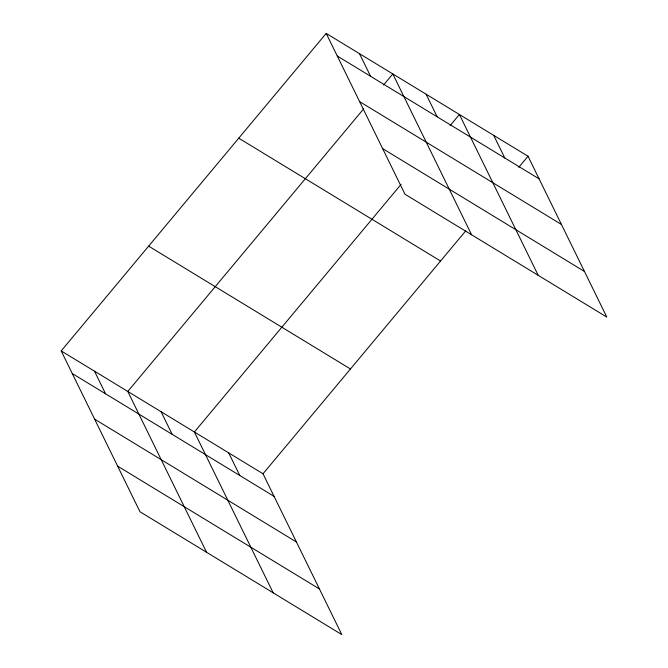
<?xml version="1.0" encoding="UTF-8"?>
<svg xmlns="http://www.w3.org/2000/svg" width="668" height="668" viewBox="0 0 668 668"><rect width="100%" height="100%" fill="white"/><g stroke="black" fill="none" stroke-linecap="round" stroke-linejoin="round"><path stroke-width="1" d="M61.189 350.917L263.008 473.762L341.799 634.6L139.979 511.755L61.189 350.917L326.201 33.4L528.021 156.245L606.811 317.083L404.992 194.238L326.201 33.4M363.651 108.867L127.788 391.456L206.579 552.294M383.524 85.053L392.801 73.939L471.591 234.777M401.101 184.335L194.388 431.996L273.179 592.833M450.123 125.592L459.4 114.478L538.199 275.316M263.008 473.762L465.746 230.861M518.744 167.359L528.021 156.245M337.282 56.02L539.101 178.865M359.626 101.628L561.446 224.473M382.647 148.63L584.467 271.467M238.743 138.184L440.563 261.021M148.638 246.133L350.458 368.978M72.269 373.537L274.089 496.382M94.614 419.145L296.433 541.99M117.635 466.147L319.454 588.984M493.71 135.362L504.791 157.982M426.101 94.205L437.181 116.825M359.501 53.665L370.581 76.286M228.698 452.879L239.779 475.499M161.088 411.722L172.169 434.342M94.489 371.183L105.569 393.803"/></g></svg>
